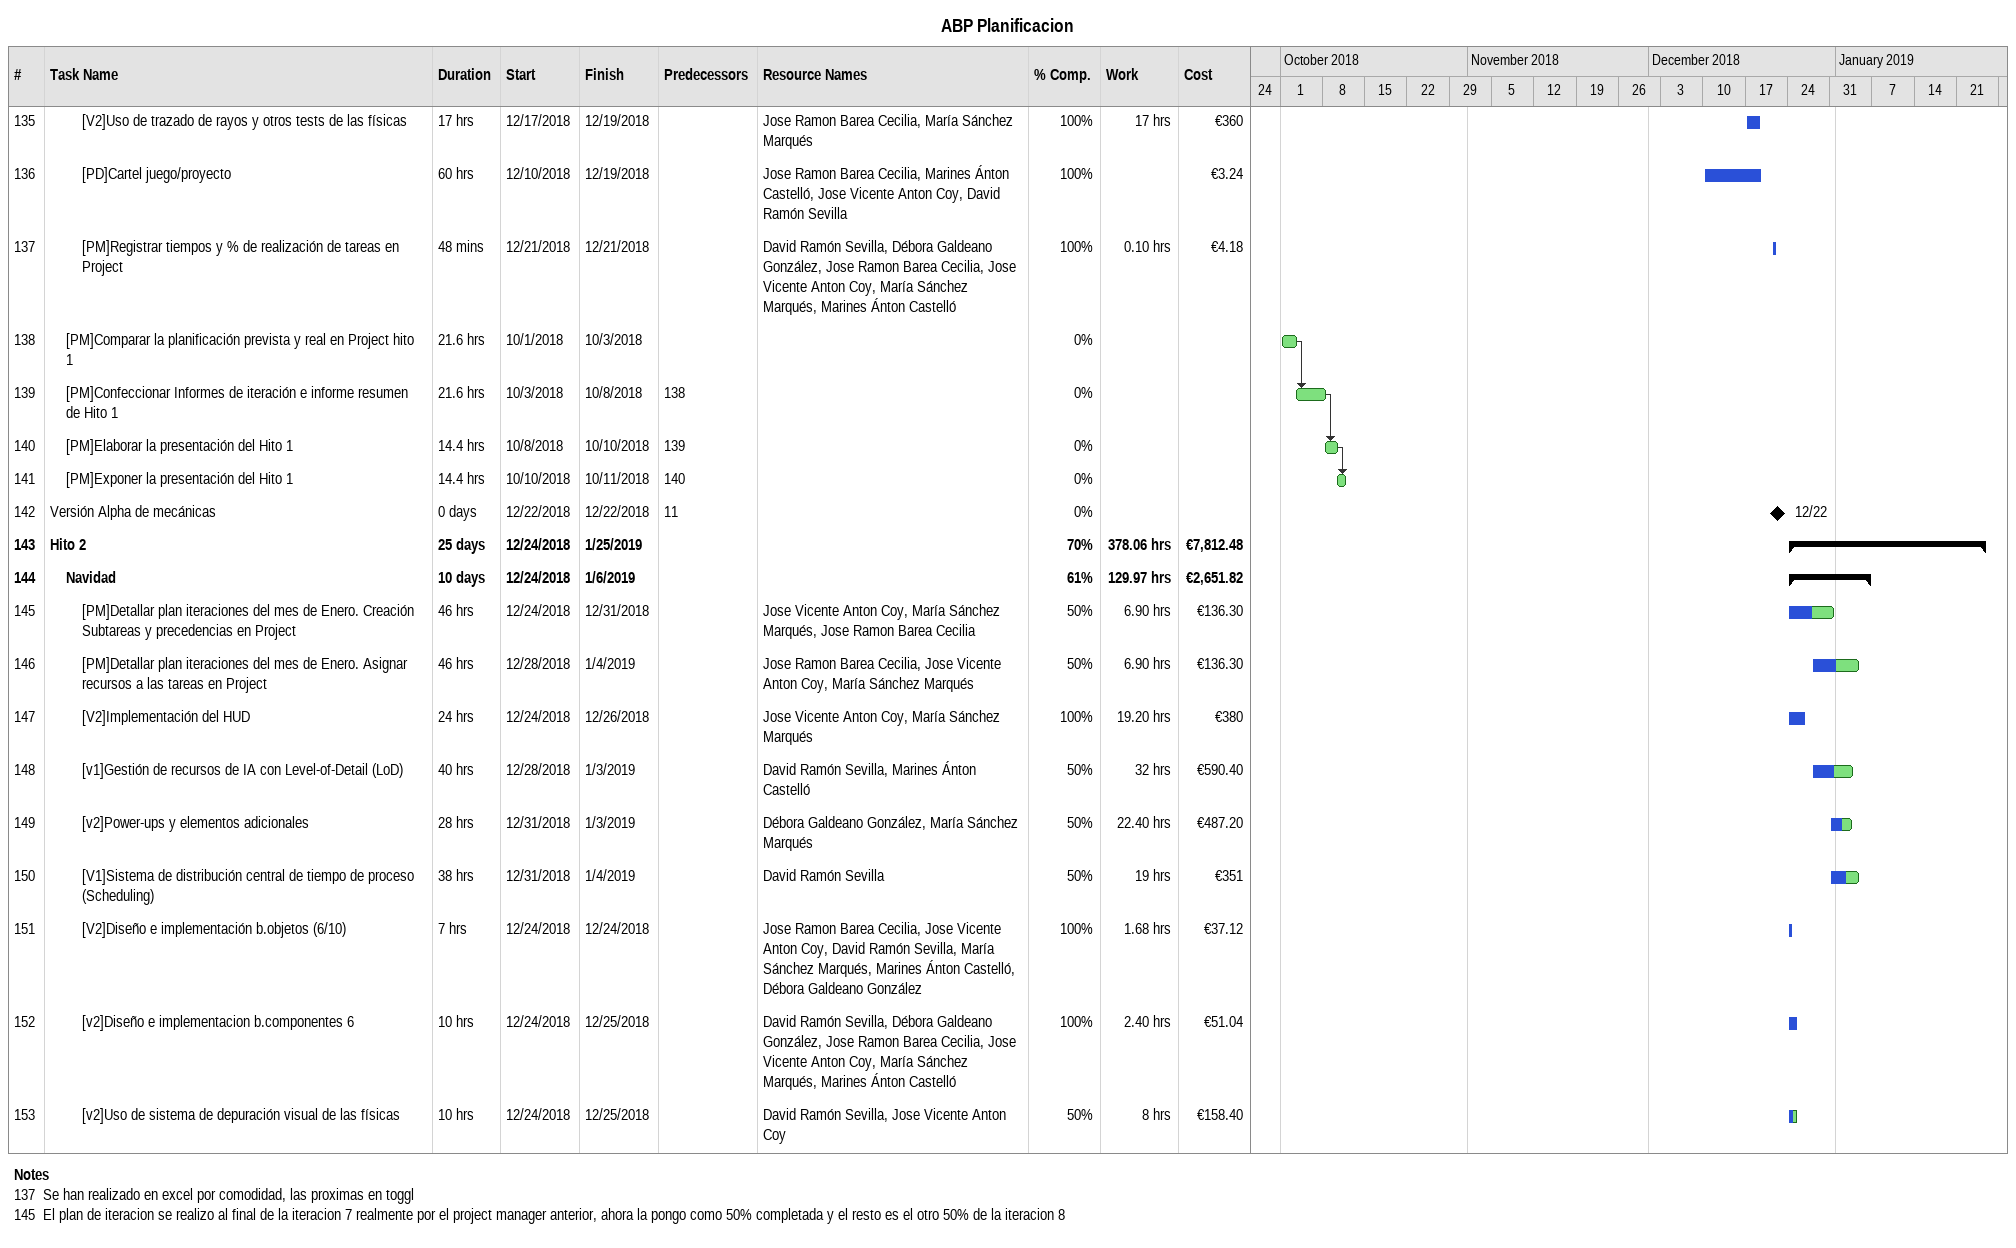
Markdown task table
ABP Planificacion

| ID | Level | Task | Duration | Start | Finish | Predecessors | Resources | % complete | Work (h) | Cost (€) |
|---|---|---|---|---|---|---|---|---|---|---|
| 135 | 3 | [V2]Uso de trazado de rayos y otros tests de las físicas | 17h | 2018-12-17 | 2018-12-19 |  | Jose Ramon Barea Cecilia, María Sánchez Marqués | 100 | 17 | 360 |
| 136 | 3 | [PD]Cartel juego/proyecto | 60h | 2018-12-10 | 2018-12-19 |  | Jose Ramon Barea Cecilia, Marines Ánton Castelló, Jose Vicente Anton Coy, David Ramón Sevilla | 100 |  | 3.24 |
| 137 | 3 | [PM]Registrar tiempos y % de realización de tareas en Project | 48min | 2018-12-21 | 2018-12-21 |  | David Ramón Sevilla, Débora Galdeano González, Jose Ramon Barea Cecilia, Jose Vicente Anton Coy, María Sánchez Marqués, Marines Ánton Castelló | 100 | 0.10 | 4.18 |
| 138 | 2 | [PM]Comparar la planificación prevista y real en Project hito 1 | 21.6h | 2018-10-01 | 2018-10-03 |  |  | 0 |  |  |
| 139 | 2 | [PM]Confeccionar Informes de iteración e informe resumen de Hito 1 | 21.6h | 2018-10-03 | 2018-10-08 | 138 |  | 0 |  |  |
| 140 | 2 | [PM]Elaborar la presentación del Hito 1 | 14.4h | 2018-10-08 | 2018-10-10 | 139 |  | 0 |  |  |
| 141 | 2 | [PM]Exponer la presentación del Hito 1 | 14.4h | 2018-10-10 | 2018-10-11 | 140 |  | 0 |  |  |
| 142 | 1 | Versión Alpha de mecánicas | 0d | 2018-12-22 | 2018-12-22 | 11 |  | 0 |  |  |
| 143 | 1 | **Hito 2** | 25d | 2018-12-24 | 2019-01-25 |  |  | 70 | 378.06 | 7812.48 |
| 144 | 2 | **Navidad** | 10d | 2018-12-24 | 2019-01-06 |  |  | 61 | 129.97 | 2651.82 |
| 145 | 3 | [PM]Detallar plan iteraciones del mes de Enero. Creación Subtareas y precedencias en Project | 46h | 2018-12-24 | 2018-12-31 |  | Jose Vicente Anton Coy, María Sánchez Marqués, Jose Ramon Barea Cecilia | 50 | 6.90 | 136.30 |
| 146 | 3 | [PM]Detallar plan iteraciones del mes de Enero. Asignar recursos a las tareas en Project | 46h | 2018-12-28 | 2019-01-04 |  | Jose Ramon Barea Cecilia, Jose Vicente Anton Coy, María Sánchez Marqués | 50 | 6.90 | 136.30 |
| 147 | 3 | [V2]Implementación del HUD | 24h | 2018-12-24 | 2018-12-26 |  | Jose Vicente Anton Coy, María Sánchez Marqués | 100 | 19.20 | 380 |
| 148 | 3 | [v1]Gestión de recursos de IA con Level-of-Detail (LoD) | 40h | 2018-12-28 | 2019-01-03 |  | David Ramón Sevilla, Marines Ánton Castelló | 50 | 32 | 590.40 |
| 149 | 3 | [v2]Power-ups y elementos adicionales | 28h | 2018-12-31 | 2019-01-03 |  | Débora Galdeano González, María Sánchez Marqués | 50 | 22.40 | 487.20 |
| 150 | 3 | [V1]Sistema de distribución central de tiempo de proceso (Scheduling) | 38h | 2018-12-31 | 2019-01-04 |  | David Ramón Sevilla | 50 | 19 | 351 |
| 151 | 3 | [V2]Diseño e implementación b.objetos (6/10) | 7h | 2018-12-24 | 2018-12-24 |  | Jose Ramon Barea Cecilia, Jose Vicente Anton Coy, David Ramón Sevilla, María Sánchez Marqués, Marines Ánton Castelló, Débora Galdeano González | 100 | 1.68 | 37.12 |
| 152 | 3 | [v2]Diseño e implementacion b.componentes 6 | 10h | 2018-12-24 | 2018-12-25 |  | David Ramón Sevilla, Débora Galdeano González, Jose Ramon Barea Cecilia, Jose Vicente Anton Coy, María Sánchez Marqués, Marines Ánton Castelló | 100 | 2.40 | 51.04 |
| 153 | 3 | [v2]Uso de sistema de depuración visual de las físicas | 10h | 2018-12-24 | 2018-12-25 |  | David Ramón Sevilla, Jose Vicente Anton Coy | 50 | 8 | 158.40 |

Notes
- 137: Se han realizado en excel por comodidad, las proximas en toggl
- 145: El plan de iteracion se realizo al final de la iteracion 7 realmente por el project manager anterior, ahora la pongo como 50% completada y el resto es el otro 50% de la iteracion 8
